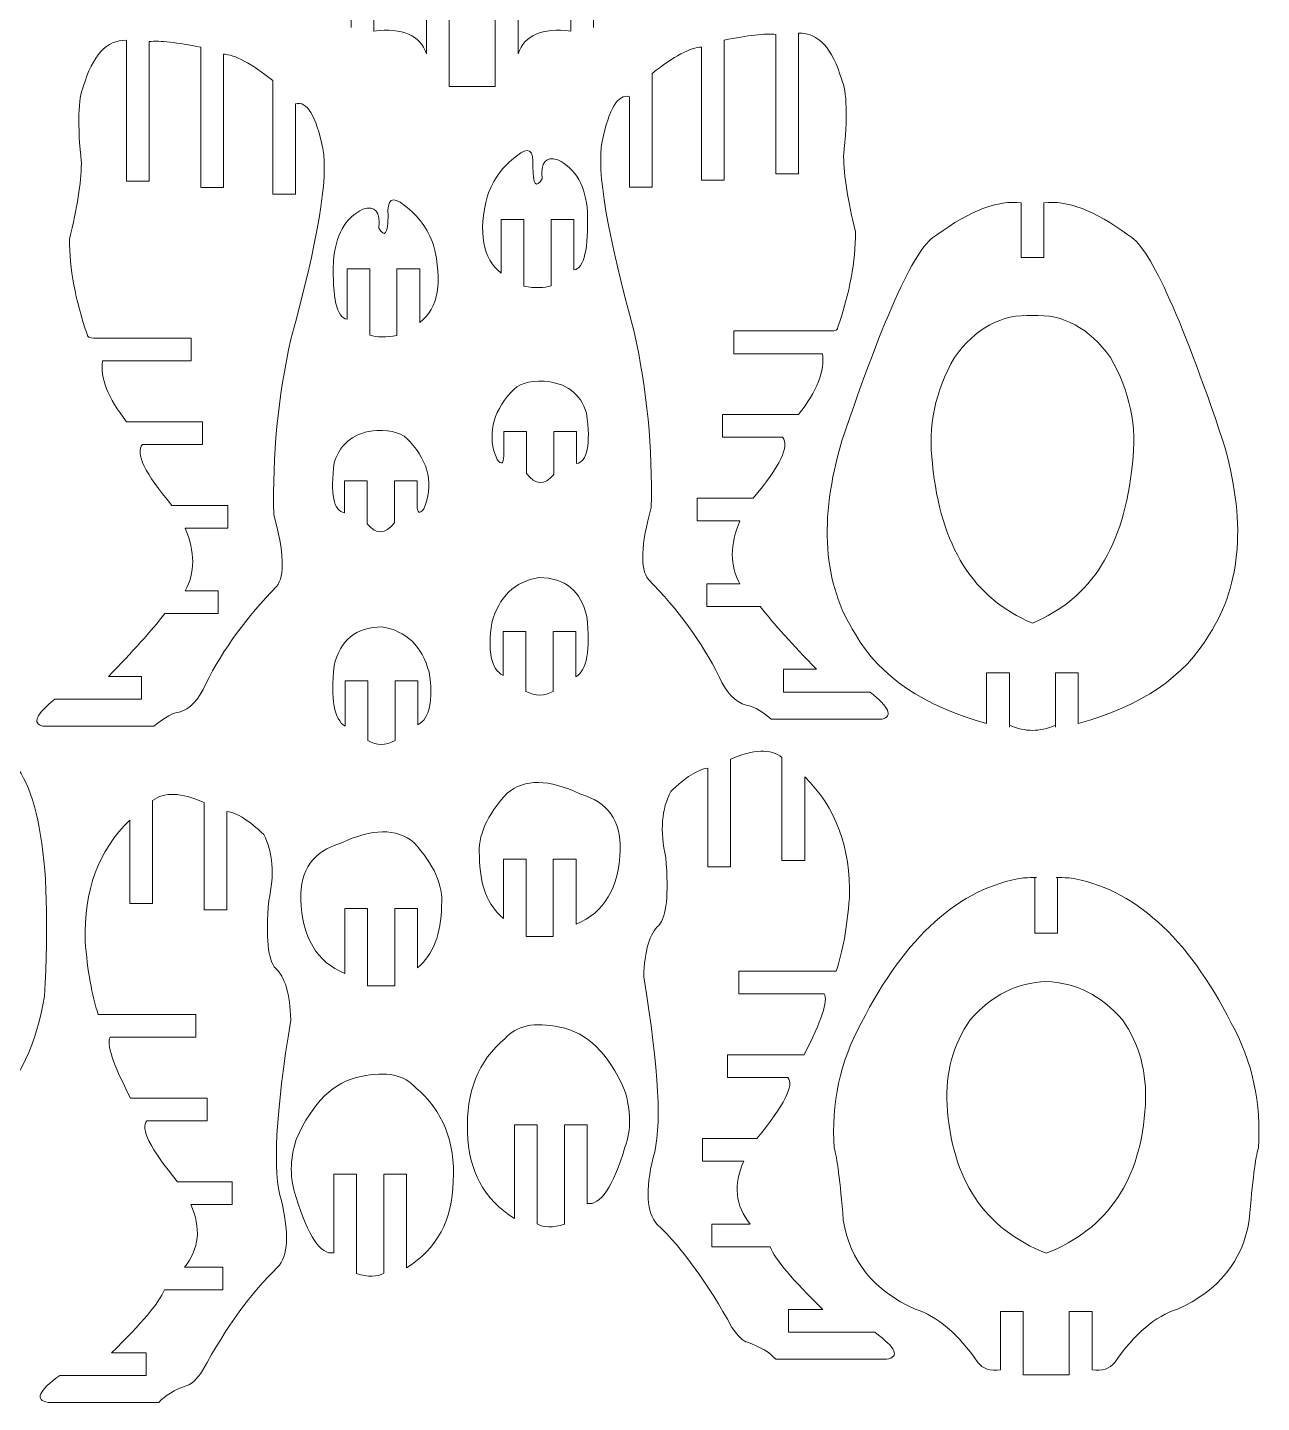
# Model space of a CAD drawing. Header units: inches. Extents: x -293 to 104, y -145 to 210.
# Drawn here: x -49.4 to 103.7, y -135 to 35.6 of the extents above; entities that cross this region are included whole.
import ezdxf

# ---------------------------------------------------------------- set-up
doc = ezdxf.new("R2010")
doc.units = ezdxf.units.IN
doc.header["$MEASUREMENT"] = 0
doc.layers.add('Layer 1', color=7, linetype='Continuous')

msp = doc.modelspace()

# ---------------------------------------------------------------- linework, layer by layer
at = {"layer": 'Layer 1', "color": 1, "lineweight": 9}
for points, knots in [([(0.1394, 32.3284), (0.1394, 32.3284), (0.1394, 59.076), (0.1394, 59.076), (0.1394, 59.076), (0.1394, 59.076), (2.9624, 59.076), (2.9624, 59.076), (2.9624, 59.076), (2.9624, 59.076), (2.9624, 28.2865), (2.9624, 28.2865)], [0, 0, 0, 0, 0.33333333, 0.33333333, 0.33333333, 0.33333334, 0.66666667, 0.66666667, 0.66666667, 0.66666668, 1, 1, 1, 1]), ([(11.4967, 32.3284), (11.4967, 32.3284), (11.4967, 59.076), (11.4967, 59.076), (11.4967, 59.076), (11.4967, 59.076), (8.6737, 59.076), (8.6737, 59.076), (8.6737, 59.076), (8.6737, 59.076), (8.6737, 28.2865), (8.6737, 28.2865)], [0, 0, 0, 0, 0.33333333, 0.33333333, 0.33333333, 0.33333334, 0.66666667, 0.66666667, 0.66666667, 0.66666668, 1, 1, 1, 1]), ([(-6.3902, 35.1483), (-6.3902, 35.1483), (-6.39, 52.8806), (-6.39, 52.8806), (-6.39, 52.8806), (-6.39, 52.8806), (-9.213, 52.8806), (-9.213, 52.8806), (-9.213, 52.8806), (-9.213, 52.8806), (-9.213, 35.6021), (-9.213, 35.6021)], [0, 0, 0, 0, 0.33333333, 0.33333333, 0.33333333, 0.33333334, 0.66666667, 0.66666667, 0.66666667, 0.66666668, 1, 1, 1, 1]), ([(18.0263, 35.1483), (18.0263, 35.1483), (18.0261, 52.8806), (18.0261, 52.8806), (18.0261, 52.8806), (18.0261, 52.8806), (20.8491, 52.8806), (20.8491, 52.8806), (20.8491, 52.8806), (20.8491, 52.8806), (20.8491, 35.6021), (20.8491, 35.6021)], [0, 0, 0, 0, 0.33333333, 0.33333333, 0.33333333, 0.33333334, 0.66666667, 0.66666667, 0.66666667, 0.66666668, 1, 1, 1, 1]), ([(46.2996, 34.8809), (46.2996, 34.8809), (46.2996, 17.427), (46.2996, 17.427), (46.2996, 17.427), (46.2996, 17.427), (43.4805, 17.427), (43.4805, 17.427), (43.4805, 17.427), (43.4805, 17.427), (43.4806, 34.7249), (43.4806, 34.7249)], [0, 0, 0, 0, 0.33333333, 0.33333333, 0.33333333, 0.33333334, 0.66666667, 0.66666667, 0.66666667, 0.66666668, 1, 1, 1, 1]), ([(46.2996, 34.8809), (48.7373, 34.9329), (50.5208, 33.0087), (51.6497, 29.1088), (51.6497, 29.1088), (52.2998, 27.7048), (52.3778, 24.5328), (51.8837, 19.5928), (51.8837, 19.5928), (51.9098, 17.2008), (52.4038, 14.0808), (53.366, 10.2328), (53.366, 10.2328), (53.366, 6.5668), (52.6379, 2.6406), (51.1817, -1.5453), (51.1817, -1.5453), (51.1461, -1.9189), (50.8637, -2.0876), (50.3345, -2.051)], [0, 0, 0, 0, 0.2, 0.2, 0.2, 0.20000001, 0.4, 0.4, 0.4, 0.40000001, 0.6, 0.6, 0.6, 0.60000001, 0.8, 0.8, 0.8, 0.80000001, 1, 1, 1, 1]), ([(-37.0944, 33.9966), (-39.5321, 34.0486), (-41.3156, 32.1244), (-42.4445, 28.2245), (-42.4445, 28.2245), (-43.0946, 26.8205), (-43.1726, 23.6485), (-42.6786, 18.7085), (-42.6786, 18.7085), (-42.7046, 16.3165), (-43.1986, 13.1965), (-44.1608, 9.3485), (-44.1608, 9.3485), (-44.1608, 5.6825), (-43.4327, 1.7563), (-41.9765, -2.4296), (-41.9765, -2.4296), (-41.9409, -2.8032), (-41.6586, -2.9719), (-41.1293, -2.9353)], [0, 0, 0, 0, 0.2, 0.2, 0.2, 0.20000001, 0.4, 0.4, 0.4, 0.40000001, 0.6, 0.6, 0.6, 0.60000001, 0.8, 0.8, 0.8, 0.80000001, 1, 1, 1, 1]), ([(-37.0944, 33.9966), (-37.0944, 33.9966), (-37.0944, 16.5427), (-37.0944, 16.5427), (-37.0944, 16.5427), (-37.0944, 16.5427), (-34.2753, 16.5427), (-34.2753, 16.5427), (-34.2753, 16.5427), (-34.2753, 16.5427), (-34.2754, 33.8406), (-34.2754, 33.8406)], [0, 0, 0, 0, 0.33333333, 0.33333333, 0.33333333, 0.33333334, 0.66666667, 0.66666667, 0.66666667, 0.66666668, 1, 1, 1, 1]), ([(-27.8751, 33.1384), (-27.8751, 33.1384), (-27.8751, 15.7602), (-27.8751, 15.7602), (-27.8751, 15.7602), (-27.8751, 15.7602), (-25.0559, 15.7602), (-25.0559, 15.7602), (-25.0559, 15.7602), (-25.0559, 15.7602), (-25.0559, 32.2805), (-25.0559, 32.2805)], [0, 0, 0, 0, 0.33333333, 0.33333333, 0.33333333, 0.33333334, 0.66666667, 0.66666667, 0.66666667, 0.66666668, 1, 1, 1, 1]), ([(37.0803, 34.0227), (37.0803, 34.0227), (37.0803, 16.6445), (37.0803, 16.6445), (37.0803, 16.6445), (37.0803, 16.6445), (34.2611, 16.6445), (34.2611, 16.6445), (34.2611, 16.6445), (34.2611, 16.6445), (34.2611, 33.1649), (34.2611, 33.1649)], [0, 0, 0, 0, 0.33333333, 0.33333333, 0.33333333, 0.33333334, 0.66666667, 0.66666667, 0.66666667, 0.66666668, 1, 1, 1, 1]), ([(-18.9325, 29.0045), (-18.9325, 29.0045), (-18.9325, 14.8996), (-18.9325, 14.8996), (-18.9325, 14.8996), (-18.9325, 14.8996), (-16.1134, 14.8996), (-16.1134, 14.8996), (-16.1134, 14.8996), (-16.1134, 14.8996), (-16.1134, 26.1185), (-16.1134, 26.1185)], [0, 0, 0, 0, 0.33333333, 0.33333333, 0.33333333, 0.33333334, 0.66666667, 0.66666667, 0.66666667, 0.66666668, 1, 1, 1, 1]), ([(28.1377, 29.8888), (28.1377, 29.8888), (28.1377, 15.784), (28.1377, 15.784), (28.1377, 15.784), (28.1377, 15.784), (25.3185, 15.784), (25.3185, 15.784), (25.3185, 15.784), (25.3185, 15.784), (25.3185, 27.0028), (25.3185, 27.0028)], [0, 0, 0, 0, 0.33333333, 0.33333333, 0.33333333, 0.33333334, 0.66666667, 0.66666667, 0.66666667, 0.66666668, 1, 1, 1, 1]), ([(42.9097, -50.1881), (41.4411, -49.0405), (40.396, -48.4666), (39.7746, -48.4667), (39.7746, -48.4667), (38.4342, -48.0756), (37.3276, -46.9018), (36.4554, -44.9458), (36.4554, -44.9458), (34.2817, -40.6297), (31.3528, -36.6002), (27.6692, -32.8575), (27.6692, -32.8575), (26.6148, -31.5537), (26.7318, -28.5803), (28.0205, -23.938), (28.0205, -23.938), (28.1945, -16.6255), (27.4898, -9.3691), (25.9062, -2.1693), (25.9062, -2.1693), (22.5517, 9.9208), (21.2255, 17.7988), (21.9276, 21.4648), (21.9276, 21.4648), (22.7737, 25.5468), (23.9039, 27.3927), (25.3185, 27.0028)], [0, 0, 0, 0, 0.14285714, 0.14285714, 0.14285714, 0.14285715, 0.28571429, 0.28571429, 0.28571429, 0.2857143, 0.42857143, 0.42857143, 0.42857143, 0.42857144, 0.57142857, 0.57142857, 0.57142857, 0.57142858, 0.71428571, 0.71428571, 0.71428571, 0.71428572, 0.85714286, 0.85714286, 0.85714286, 0.85714287, 1, 1, 1, 1]), ([(-33.7045, -51.0724), (-32.2359, -49.9248), (-31.1908, -49.3509), (-30.5694, -49.351), (-30.5694, -49.351), (-29.229, -48.9599), (-28.1224, -47.7861), (-27.2502, -45.8301), (-27.2502, -45.8301), (-25.0765, -41.5141), (-22.1476, -37.4845), (-18.464, -33.7418), (-18.464, -33.7418), (-17.4096, -32.438), (-17.5266, -29.4646), (-18.8153, -24.8223), (-18.8153, -24.8223), (-18.9893, -17.5098), (-18.2847, -10.2534), (-16.701, -3.0536), (-16.701, -3.0536), (-13.3465, 9.0365), (-12.0203, 16.9145), (-12.7224, 20.5805), (-12.7224, 20.5805), (-13.5685, 24.6625), (-14.6987, 26.5084), (-16.1134, 26.1185)], [0, 0, 0, 0, 0.14285714, 0.14285714, 0.14285714, 0.14285715, 0.28571429, 0.28571429, 0.28571429, 0.2857143, 0.42857143, 0.42857143, 0.42857143, 0.42857144, 0.57142857, 0.57142857, 0.57142857, 0.57142858, 0.71428571, 0.71428571, 0.71428571, 0.71428572, 0.85714286, 0.85714286, 0.85714286, 0.85714287, 1, 1, 1, 1]), ([(9.4066, 5.1215), (7.0798, 6.9155), (6.5123, 10.1135), (7.7042, 14.7157), (7.7042, 14.7157), (8.3803, 16.7173), (9.5765, 18.3553), (11.2927, 19.6295), (11.2927, 19.6295), (12.8009, 20.9034), (13.477, 20.4615), (13.321, 18.3035), (13.321, 18.3035), (13.347, 16.0935), (13.737, 15.5995), (14.4911, 16.8215), (14.4911, 16.8215), (14.2571, 18.8495), (14.9072, 19.6295), (16.4414, 19.1615), (16.4414, 19.1615), (18.6517, 18.0953), (19.8739, 15.9373), (20.1079, 12.6876)], [0, 0, 0, 0, 0.16666667, 0.16666667, 0.16666667, 0.16666668, 0.33333333, 0.33333333, 0.33333333, 0.33333334, 0.5, 0.5, 0.5, 0.50000001, 0.66666667, 0.66666667, 0.66666667, 0.66666668, 0.83333333, 0.83333333, 0.83333333, 0.83333334, 1, 1, 1, 1]), ([(-0.7096, -0.9946), (1.6172, 0.7994), (2.1847, 3.9974), (0.9928, 8.5996), (0.9928, 8.5996), (0.3167, 10.6013), (-0.8795, 12.2393), (-2.5957, 13.5135), (-2.5957, 13.5135), (-4.1039, 14.7873), (-4.78, 14.3455), (-4.624, 12.1875), (-4.624, 12.1875), (-4.65, 9.9775), (-5.04, 9.4835), (-5.7941, 10.7055), (-5.7941, 10.7055), (-5.5601, 12.7335), (-6.2102, 13.5135), (-7.7444, 13.0455), (-7.7444, 13.0455), (-9.9547, 11.9793), (-11.1769, 9.8213), (-11.4109, 6.5716)], [0, 0, 0, 0, 0.16666667, 0.16666667, 0.16666667, 0.16666668, 0.33333333, 0.33333333, 0.33333333, 0.33333334, 0.5, 0.5, 0.5, 0.50000001, 0.66666667, 0.66666667, 0.66666667, 0.66666668, 0.83333333, 0.83333333, 0.83333333, 0.83333334, 1, 1, 1, 1]), ([(69.6302, -50.7292), (61.8367, -48.6295), (56.4098, -44.9391), (53.3494, -39.6579), (53.3494, -39.6579), (49.3273, -33.4637), (48.7675, -25.4701), (51.6704, -15.6768), (51.6704, -15.6768), (57.0062, 0.1782), (60.9345, 8.6872), (63.4551, 9.8502), (63.4551, 9.8502), (67.5666, 12.8922), (71.0479, 14.2182), (73.8992, 13.8282)], [0, 0, 0, 0, 0.25, 0.25, 0.25, 0.25000001, 0.5, 0.5, 0.5, 0.50000001, 0.75, 0.75, 0.75, 0.75000001, 1, 1, 1, 1]), ([(73.8992, 13.8282), (73.8992, 13.8282), (73.8992, 7.0655), (73.8992, 7.0655), (73.8992, 7.0655), (73.8992, 7.0655), (75.3088, 7.0655), (75.3088, 7.0655)], [0, 0, 0, 0, 0.5, 0.5, 0.5, 0.50000001, 1, 1, 1, 1]), ([(76.7184, 13.8282), (76.7184, 13.8282), (76.7184, 7.0655), (76.7184, 7.0655), (76.7184, 7.0655), (76.7184, 7.0655), (75.3088, 7.0655), (75.3088, 7.0655)], [0, 0, 0, 0, 0.5, 0.5, 0.5, 0.50000001, 1, 1, 1, 1]), ([(80.9874, -50.7292), (88.7809, -48.6295), (94.2079, -44.9391), (97.2682, -39.6579), (97.2682, -39.6579), (101.2904, -33.4637), (101.8501, -25.4701), (98.9472, -15.6768), (98.9472, -15.6768), (93.6114, 0.1782), (89.6831, 8.6872), (87.1625, 9.8502), (87.1625, 9.8502), (83.0511, 12.8922), (79.5698, 14.2182), (76.7184, 13.8282)], [0, 0, 0, 0, 0.25, 0.25, 0.25, 0.25000001, 0.5, 0.5, 0.5, 0.50000001, 0.75, 0.75, 0.75, 0.75000001, 1, 1, 1, 1]), ([(9.4066, 5.1215), (9.4066, 5.1215), (9.4066, 11.79), (9.4066, 11.79), (9.4066, 11.79), (9.4066, 11.79), (12.2258, 11.79), (12.2258, 11.79), (12.2258, 11.79), (12.2258, 11.79), (12.2258, 3.4835), (12.2258, 3.4835)], [0, 0, 0, 0, 0.33333333, 0.33333333, 0.33333333, 0.33333334, 0.66666667, 0.66666667, 0.66666667, 0.66666668, 1, 1, 1, 1]), ([(15.6012, 3.5615), (15.6012, 3.5615), (15.6012, 11.79), (15.6012, 11.79), (15.6012, 11.79), (15.6012, 11.79), (18.4204, 11.79), (18.4204, 11.79), (18.4204, 11.79), (18.4204, 11.79), (18.4204, 5.5115), (18.4204, 5.5115)], [0, 0, 0, 0, 0.33333333, 0.33333333, 0.33333333, 0.33333334, 0.66666667, 0.66666667, 0.66666667, 0.66666668, 1, 1, 1, 1]), ([(-6.9042, -2.5546), (-6.9042, -2.5546), (-6.9042, 5.674), (-6.9042, 5.674), (-6.9042, 5.674), (-6.9042, 5.674), (-9.7234, 5.674), (-9.7234, 5.674), (-9.7234, 5.674), (-9.7234, 5.674), (-9.7234, -0.6046), (-9.7234, -0.6046)], [0, 0, 0, 0, 0.33333333, 0.33333333, 0.33333333, 0.33333334, 0.66666667, 0.66666667, 0.66666667, 0.66666668, 1, 1, 1, 1]), ([(-0.7096, -0.9946), (-0.7096, -0.9946), (-0.7096, 5.674), (-0.7096, 5.674), (-0.7096, 5.674), (-0.7096, 5.674), (-3.5288, 5.674), (-3.5288, 5.674), (-3.5288, 5.674), (-3.5288, 5.674), (-3.5288, -2.6326), (-3.5288, -2.6326)], [0, 0, 0, 0, 0.33333333, 0.33333333, 0.33333333, 0.33333334, 0.66666667, 0.66666667, 0.66666667, 0.66666668, 1, 1, 1, 1]), ([(75.3088, -0.1338), (71.4641, 0.0482), (68.2411, -1.6938), (65.6393, -5.3598), (65.6393, -5.3598), (63.2211, -9.4938), (62.311, -13.8879), (62.9091, -18.5419), (62.9091, -18.5419), (63.8725, -28.7079), (68.0058, -35.2859), (75.3088, -38.2759)], [0, 0, 0, 0, 0.33333333, 0.33333333, 0.33333333, 0.33333334, 0.66666667, 0.66666667, 0.66666667, 0.66666668, 1, 1, 1, 1]), ([(75.3088, -0.1338), (79.1535, 0.0482), (82.3766, -1.6938), (84.9783, -5.3598), (84.9783, -5.3598), (87.3965, -9.4938), (88.3066, -13.8879), (87.7086, -18.5419), (87.7086, -18.5419), (86.7452, -28.7079), (82.6119, -35.2859), (75.3088, -38.2759)], [0, 0, 0, 0, 0.33333333, 0.33333333, 0.33333333, 0.33333334, 0.66666667, 0.66666667, 0.66666667, 0.66666668, 1, 1, 1, 1]), ([(-40.0589, -5.7543), (-40.0589, -5.7543), (-29.0471, -5.7543), (-29.0471, -5.7543), (-29.0471, -5.7543), (-29.0471, -5.7543), (-29.0471, -2.9355), (-29.0471, -2.9355), (-29.0471, -2.9355), (-29.0471, -2.9355), (-41.1293, -2.9355), (-41.1293, -2.9355)], [0, 0, 0, 0, 0.33333333, 0.33333333, 0.33333333, 0.33333334, 0.66666667, 0.66666667, 0.66666667, 0.66666668, 1, 1, 1, 1]), ([(49.264, -4.87), (49.264, -4.87), (38.2523, -4.87), (38.2523, -4.87), (38.2523, -4.87), (38.2523, -4.87), (38.2523, -2.0512), (38.2523, -2.0512), (38.2523, -2.0512), (38.2523, -2.0512), (50.3345, -2.0512), (50.3345, -2.0512)], [0, 0, 0, 0, 0.33333333, 0.33333333, 0.33333333, 0.33333334, 0.66666667, 0.66666667, 0.66666667, 0.66666668, 1, 1, 1, 1]), ([(9.7184, -17.5511), (9.7168, -18.5226), (9.4385, -18.6726), (8.8836, -18.001), (8.8836, -18.001), (7.6568, -15.0735), (8.2371, -12.2892), (10.6247, -9.6487), (10.6247, -9.6487), (11.4446, -8.6448), (12.8115, -8.1882), (14.7252, -8.2794), (14.7252, -8.2794), (17.4454, -8.475), (19.2027, -9.7921), (19.9968, -12.2306), (19.9968, -12.2306), (20.5224, -16.195), (20.1009, -18.2813), (18.7321, -18.4898)], [0, 0, 0, 0, 0.2, 0.2, 0.2, 0.20000001, 0.4, 0.4, 0.4, 0.40000001, 0.6, 0.6, 0.6, 0.60000001, 0.8, 0.8, 0.8, 0.80000001, 1, 1, 1, 1]), ([(-35.1115, -16.1283), (-35.1115, -16.1283), (-27.6429, -16.1283), (-27.6429, -16.1283), (-27.6429, -16.1283), (-27.6429, -16.1283), (-27.6429, -13.3095), (-27.6429, -13.3095), (-27.6429, -13.3095), (-27.6429, -13.3095), (-37.091, -13.3097), (-37.091, -13.3097)], [0, 0, 0, 0, 0.33333333, 0.33333333, 0.33333333, 0.33333334, 0.66666667, 0.66666667, 0.66666667, 0.66666668, 1, 1, 1, 1]), ([(44.3167, -15.244), (44.3167, -15.244), (36.8481, -15.244), (36.8481, -15.244), (36.8481, -15.244), (36.8481, -15.244), (36.8481, -12.4252), (36.8481, -12.4252), (36.8481, -12.4252), (36.8481, -12.4252), (46.2961, -12.4254), (46.2961, -12.4254)], [0, 0, 0, 0, 0.33333333, 0.33333333, 0.33333333, 0.33333334, 0.66666667, 0.66666667, 0.66666667, 0.66666668, 1, 1, 1, 1]), ([(-1.0214, -23.6671), (-1.0198, -24.6386), (-0.7415, -24.7886), (-0.1866, -24.1171), (-0.1866, -24.1171), (1.0402, -21.1895), (0.4599, -18.4053), (-1.9277, -15.7647), (-1.9277, -15.7647), (-2.7476, -14.7608), (-4.1145, -14.3042), (-6.0282, -14.3954), (-6.0282, -14.3954), (-8.7484, -14.591), (-10.5057, -15.9082), (-11.2998, -18.3466), (-11.2998, -18.3466), (-11.8254, -22.311), (-11.4039, -24.3974), (-10.0351, -24.6058)], [0, 0, 0, 0, 0.2, 0.2, 0.2, 0.20000001, 0.4, 0.4, 0.4, 0.40000001, 0.6, 0.6, 0.6, 0.60000001, 0.8, 0.8, 0.8, 0.80000001, 1, 1, 1, 1]), ([(9.7184, -17.5511), (9.7184, -17.5511), (9.7184, -14.5172), (9.7184, -14.5172), (9.7184, -14.5172), (9.7184, -14.5172), (12.5375, -14.5172), (12.5375, -14.5172), (12.5375, -14.5172), (12.5375, -14.5172), (12.5375, -19.7223), (12.5375, -19.7223)], [0, 0, 0, 0, 0.33333333, 0.33333333, 0.33333333, 0.33333334, 0.66666667, 0.66666667, 0.66666667, 0.66666668, 1, 1, 1, 1]), ([(15.9129, -19.86), (15.9129, -19.86), (15.9129, -14.5172), (15.9129, -14.5172), (15.9129, -14.5172), (15.9129, -14.5172), (18.7321, -14.5172), (18.7321, -14.5172), (18.7321, -14.5172), (18.7321, -14.5172), (18.7321, -18.4898), (18.7321, -18.4898)], [0, 0, 0, 0, 0.33333333, 0.33333333, 0.33333333, 0.33333334, 0.66666667, 0.66666667, 0.66666667, 0.66666668, 1, 1, 1, 1]), ([(-7.2159, -25.9761), (-7.2159, -25.9761), (-7.2159, -20.6332), (-7.2159, -20.6332), (-7.2159, -20.6332), (-7.2159, -20.6332), (-10.0351, -20.6332), (-10.0351, -20.6332), (-10.0351, -20.6332), (-10.0351, -20.6332), (-10.0351, -24.6058), (-10.0351, -24.6058)], [0, 0, 0, 0, 0.33333333, 0.33333333, 0.33333333, 0.33333334, 0.66666667, 0.66666667, 0.66666667, 0.66666668, 1, 1, 1, 1]), ([(-1.0214, -23.6671), (-1.0214, -23.6671), (-1.0214, -20.6332), (-1.0214, -20.6332), (-1.0214, -20.6332), (-1.0214, -20.6332), (-3.8405, -20.6332), (-3.8405, -20.6332), (-3.8405, -20.6332), (-3.8405, -20.6332), (-3.8405, -25.8383), (-3.8405, -25.8383)], [0, 0, 0, 0, 0.33333333, 0.33333333, 0.33333333, 0.33333334, 0.66666667, 0.66666667, 0.66666667, 0.66666668, 1, 1, 1, 1]), ([(-29.8068, -26.5023), (-29.8068, -26.5023), (-24.5225, -26.5023), (-24.5225, -26.5023), (-24.5225, -26.5023), (-24.5225, -26.5023), (-24.5225, -23.6835), (-24.5225, -23.6835), (-24.5225, -23.6835), (-24.5225, -23.6835), (-31.445, -23.6835), (-31.445, -23.6835)], [0, 0, 0, 0, 0.33333333, 0.33333333, 0.33333333, 0.33333334, 0.66666667, 0.66666667, 0.66666667, 0.66666668, 1, 1, 1, 1]), ([(39.012, -25.618), (39.012, -25.618), (33.7277, -25.618), (33.7277, -25.618), (33.7277, -25.618), (33.7277, -25.618), (33.7277, -22.7992), (33.7277, -22.7992), (33.7277, -22.7992), (33.7277, -22.7992), (40.6502, -22.7992), (40.6502, -22.7992)], [0, 0, 0, 0, 0.33333333, 0.33333333, 0.33333333, 0.33333334, 0.66666667, 0.66666667, 0.66666667, 0.66666668, 1, 1, 1, 1]), ([(9.6437, -44.7987), (8.1463, -43.9667), (7.6817, -41.7827), (8.2503, -38.2465), (8.2503, -38.2465), (9.1084, -35.0228), (11.0587, -33.1508), (14.1011, -32.6307), (14.1011, -32.6307), (17.3255, -32.6827), (19.3018, -34.2947), (20.0299, -37.4667), (20.0299, -37.4667), (20.4873, -41.6267), (20.0299, -44.1227), (18.6574, -44.9547)], [0, 0, 0, 0, 0.25, 0.25, 0.25, 0.25000001, 0.5, 0.5, 0.5, 0.50000001, 0.75, 0.75, 0.75, 0.75000001, 1, 1, 1, 1]), ([(41.5321, -36.2261), (41.5321, -36.2261), (34.8979, -36.2261), (34.8979, -36.2261), (34.8979, -36.2261), (34.8979, -36.2261), (34.8979, -33.4073), (34.8979, -33.4073), (34.8979, -33.4073), (34.8979, -33.4073), (39.012, -33.4073), (39.012, -33.4073)], [0, 0, 0, 0, 0.33333333, 0.33333333, 0.33333333, 0.33333334, 0.66666667, 0.66666667, 0.66666667, 0.66666668, 1, 1, 1, 1]), ([(-32.3269, -37.1104), (-32.3269, -37.1104), (-25.6927, -37.1104), (-25.6927, -37.1104), (-25.6927, -37.1104), (-25.6927, -37.1104), (-25.6927, -34.2916), (-25.6927, -34.2916), (-25.6927, -34.2916), (-25.6927, -34.2916), (-29.8068, -34.2916), (-29.8068, -34.2916)], [0, 0, 0, 0, 0.33333333, 0.33333333, 0.33333333, 0.33333334, 0.66666667, 0.66666667, 0.66666667, 0.66666668, 1, 1, 1, 1]), ([(-0.9467, -50.9148), (0.5507, -50.0827), (1.0153, -47.8987), (0.4467, -44.3626), (0.4467, -44.3626), (-0.4114, -41.1389), (-2.3617, -39.2669), (-5.4041, -38.7467), (-5.4041, -38.7467), (-8.6285, -38.7987), (-10.6048, -40.4107), (-11.3329, -43.5827), (-11.3329, -43.5827), (-11.7903, -47.7427), (-11.3329, -50.2387), (-9.9604, -51.0708)], [0, 0, 0, 0, 0.25, 0.25, 0.25, 0.25000001, 0.5, 0.5, 0.5, 0.50000001, 0.75, 0.75, 0.75, 0.75000001, 1, 1, 1, 1]), ([(9.6437, -44.7987), (9.6437, -44.7987), (9.6437, -39.3387), (9.6437, -39.3387), (9.6437, -39.3387), (9.6437, -39.3387), (12.4629, -39.3387), (12.4629, -39.3387), (12.4629, -39.3387), (12.4629, -39.3387), (12.4629, -46.7487), (12.4629, -46.7487)], [0, 0, 0, 0, 0.33333333, 0.33333333, 0.33333333, 0.33333334, 0.66666667, 0.66666667, 0.66666667, 0.66666668, 1, 1, 1, 1]), ([(15.8382, -46.7487), (15.8382, -46.7487), (15.8382, -39.3387), (15.8382, -39.3387), (15.8382, -39.3387), (15.8382, -39.3387), (18.6574, -39.3387), (18.6574, -39.3387), (18.6574, -39.3387), (18.6574, -39.3387), (18.6574, -44.9547), (18.6574, -44.9547)], [0, 0, 0, 0, 0.33333333, 0.33333333, 0.33333333, 0.33333334, 0.66666667, 0.66666667, 0.66666667, 0.66666668, 1, 1, 1, 1]), ([(55.1607, -46.8339), (55.1607, -46.8339), (44.4152, -46.8341), (44.4152, -46.8341), (44.4152, -46.8341), (44.4152, -46.8341), (44.4152, -44.0153), (44.4152, -44.0153), (44.4152, -44.0153), (44.4152, -44.0153), (48.5221, -44.0153), (48.5221, -44.0153)], [0, 0, 0, 0, 0.33333333, 0.33333333, 0.33333333, 0.33333334, 0.66666667, 0.66666667, 0.66666667, 0.66666668, 1, 1, 1, 1]), ([(-45.9555, -47.7182), (-45.9555, -47.7182), (-35.21, -47.7184), (-35.21, -47.7184), (-35.21, -47.7184), (-35.21, -47.7184), (-35.21, -44.8996), (-35.21, -44.8996), (-35.21, -44.8996), (-35.21, -44.8996), (-39.317, -44.8996), (-39.317, -44.8996)], [0, 0, 0, 0, 0.33333333, 0.33333333, 0.33333333, 0.33333334, 0.66666667, 0.66666667, 0.66666667, 0.66666668, 1, 1, 1, 1]), ([(-7.1413, -52.8648), (-7.1413, -52.8648), (-7.1413, -45.4547), (-7.1413, -45.4547), (-7.1413, -45.4547), (-7.1413, -45.4547), (-9.9604, -45.4547), (-9.9604, -45.4547), (-9.9604, -45.4547), (-9.9604, -45.4547), (-9.9604, -51.0708), (-9.9604, -51.0708)], [0, 0, 0, 0, 0.33333333, 0.33333333, 0.33333333, 0.33333334, 0.66666667, 0.66666667, 0.66666667, 0.66666668, 1, 1, 1, 1]), ([(-0.9467, -50.9148), (-0.9467, -50.9148), (-0.9467, -45.4547), (-0.9467, -45.4547), (-0.9467, -45.4547), (-0.9467, -45.4547), (-3.7659, -45.4547), (-3.7659, -45.4547), (-3.7659, -45.4547), (-3.7659, -45.4547), (-3.7659, -52.8648), (-3.7659, -52.8648)], [0, 0, 0, 0, 0.33333333, 0.33333333, 0.33333333, 0.33333334, 0.66666667, 0.66666667, 0.66666667, 0.66666668, 1, 1, 1, 1]), ([(69.6302, -50.7294), (69.6302, -50.7294), (69.6302, -44.44), (69.6302, -44.44), (69.6302, -44.44), (69.6302, -44.44), (72.4532, -44.44), (72.4532, -44.44), (72.4532, -44.44), (72.4532, -44.44), (72.4532, -51.2034), (72.4532, -51.2034)], [0, 0, 0, 0, 0.33333333, 0.33333333, 0.33333333, 0.33333334, 0.66666667, 0.66666667, 0.66666667, 0.66666668, 1, 1, 1, 1]), ([(80.9874, -50.7294), (80.9874, -50.7294), (80.9874, -44.44), (80.9874, -44.44), (80.9874, -44.44), (80.9874, -44.44), (78.1644, -44.44), (78.1644, -44.44), (78.1644, -44.44), (78.1644, -44.44), (78.1644, -51.2034), (78.1644, -51.2034)], [0, 0, 0, 0, 0.33333333, 0.33333333, 0.33333333, 0.33333334, 0.66666667, 0.66666667, 0.66666667, 0.66666668, 1, 1, 1, 1]), ([(-53.734, -98.5759), (-50.3795, -95.0398), (-48.2212, -90.3598), (-47.2591, -84.5359), (-47.2591, -84.5359), (-46.2431, -66.7705), (-48.1134, -56.6842), (-52.8705, -54.2777)], [0, 0, 0, 0, 0.5, 0.5, 0.5, 0.50000001, 1, 1, 1, 1]), ([(28.7249, -112.8239), (27.4247, -111.4198), (27.2687, -108.6638), (28.2568, -104.5558), (28.2568, -104.5558), (29.375, -101.0981), (28.9849, -93.636), (27.0867, -82.1698), (27.0867, -82.1698), (27.1907, -78.8938), (27.8148, -76.7618), (28.9589, -75.7738), (28.9589, -75.7738), (29.9211, -74.7338), (30.2071, -71.9258), (29.8171, -67.3498), (29.8171, -67.3498), (29.089, -64.0478), (29.297, -61.3178), (30.4411, -59.1598), (30.4411, -59.1598), (32.2438, -57.4178), (33.7698, -56.4557), (35.0189, -56.2737)], [0, 0, 0, 0, 0.16666667, 0.16666667, 0.16666667, 0.16666668, 0.33333333, 0.33333333, 0.33333333, 0.33333334, 0.5, 0.5, 0.5, 0.50000001, 0.66666667, 0.66666667, 0.66666667, 0.66666668, 0.83333333, 0.83333333, 0.83333333, 0.83333334, 1, 1, 1, 1]), ([(37.8381, -55.1817), (37.8381, -55.1817), (37.8381, -68.505), (37.8381, -68.505), (37.8381, -68.505), (37.8381, -68.505), (35.0189, -68.505), (35.0189, -68.505), (35.0189, -68.505), (35.0189, -68.505), (35.0189, -56.2736), (35.0189, -56.2736)], [0, 0, 0, 0, 0.33333333, 0.33333333, 0.33333333, 0.33333334, 0.66666667, 0.66666667, 0.66666667, 0.66666668, 1, 1, 1, 1]), ([(47.0574, -57.3658), (47.0574, -57.3658), (47.0574, -67.7225), (47.0574, -67.7225), (47.0574, -67.7225), (47.0574, -67.7225), (44.2383, -67.7225), (44.2383, -67.7225), (44.2383, -67.7225), (44.2383, -67.7225), (44.2383, -54.9477), (44.2383, -54.9477)], [0, 0, 0, 0, 0.33333333, 0.33333333, 0.33333333, 0.33333334, 0.66666667, 0.66666667, 0.66666667, 0.66666668, 1, 1, 1, 1]), ([(18.6898, -75.6088), (22.188, -74.2048), (24.0132, -71.1366), (24.1645, -66.4048), (24.1645, -66.4048), (24.2685, -62.7908), (22.6043, -60.4766), (19.1718, -59.4628), (19.1718, -59.4628), (15.3232, -57.6168), (12.3068, -57.5909), (10.1225, -59.3848), (10.1225, -59.3848), (7.6263, -62.0888), (6.4822, -64.6888), (6.6901, -67.1848), (6.6901, -67.1848), (6.7373, -70.7468), (7.73, -73.3208), (9.6684, -74.9067)], [0, 0, 0, 0, 0.2, 0.2, 0.2, 0.20000001, 0.4, 0.4, 0.4, 0.40000001, 0.6, 0.6, 0.6, 0.60000001, 0.8, 0.8, 0.8, 0.80000001, 1, 1, 1, 1]), ([(47.0574, -57.3658), (50.932, -61.1099), (52.7782, -66.1019), (52.5962, -72.3418), (52.5962, -72.3418), (52.3075, -76.0633), (51.7642, -79.1018), (50.9667, -81.4571)], [0, 0, 0, 0, 0.5, 0.5, 0.5, 0.50000001, 1, 1, 1, 1]), ([(-36.6717, -62.7238), (-36.6717, -62.7238), (-36.6717, -73.0805), (-36.6717, -73.0805), (-36.6717, -73.0805), (-36.6717, -73.0805), (-33.8526, -73.0805), (-33.8526, -73.0805), (-33.8526, -73.0805), (-33.8526, -73.0805), (-33.8526, -60.3058), (-33.8526, -60.3058)], [0, 0, 0, 0, 0.33333333, 0.33333333, 0.33333333, 0.33333334, 0.66666667, 0.66666667, 0.66666667, 0.66666668, 1, 1, 1, 1]), ([(-27.4523, -60.5398), (-27.4523, -60.5398), (-27.4523, -73.8631), (-27.4523, -73.8631), (-27.4523, -73.8631), (-27.4523, -73.8631), (-24.6332, -73.8631), (-24.6332, -73.8631), (-24.6332, -73.8631), (-24.6332, -73.8631), (-24.6332, -61.6316), (-24.6332, -61.6316)], [0, 0, 0, 0, 0.33333333, 0.33333333, 0.33333333, 0.33333334, 0.66666667, 0.66666667, 0.66666667, 0.66666668, 1, 1, 1, 1]), ([(-36.6717, -62.7238), (-40.5463, -66.468), (-42.3925, -71.46), (-42.2105, -77.6998), (-42.2105, -77.6998), (-41.9218, -81.4213), (-41.3785, -84.4599), (-40.581, -86.8151)], [0, 0, 0, 0, 0.5, 0.5, 0.5, 0.50000001, 1, 1, 1, 1]), ([(-18.3392, -118.182), (-17.039, -116.7778), (-16.883, -114.0218), (-17.8711, -109.9138), (-17.8711, -109.9138), (-18.9893, -106.4561), (-18.5992, -98.9941), (-16.701, -87.5279), (-16.701, -87.5279), (-16.805, -84.2519), (-17.4291, -82.1199), (-18.5732, -81.1319), (-18.5732, -81.1319), (-19.5354, -80.0918), (-19.8214, -77.2838), (-19.4313, -72.7078), (-19.4313, -72.7078), (-18.7032, -69.4058), (-18.9113, -66.6758), (-20.0554, -64.5178), (-20.0554, -64.5178), (-21.8581, -62.7758), (-23.3841, -61.8138), (-24.6332, -61.6318)], [0, 0, 0, 0, 0.16666667, 0.16666667, 0.16666667, 0.16666668, 0.33333333, 0.33333333, 0.33333333, 0.33333334, 0.5, 0.5, 0.5, 0.50000001, 0.66666667, 0.66666667, 0.66666667, 0.66666668, 0.83333333, 0.83333333, 0.83333333, 0.83333334, 1, 1, 1, 1]), ([(-9.9928, -81.7249), (-13.491, -80.3209), (-15.3162, -77.2527), (-15.4675, -72.5208), (-15.4675, -72.5208), (-15.5715, -68.9068), (-13.9073, -66.5926), (-10.4748, -65.5788), (-10.4748, -65.5788), (-6.6263, -63.7328), (-3.6098, -63.707), (-1.4255, -65.5008), (-1.4255, -65.5008), (1.0707, -68.2048), (2.2148, -70.8048), (2.0069, -73.3008), (2.0069, -73.3008), (1.9597, -76.8628), (0.967, -79.4369), (-0.9714, -81.0227)], [0, 0, 0, 0, 0.2, 0.2, 0.2, 0.20000001, 0.4, 0.4, 0.4, 0.40000001, 0.6, 0.6, 0.6, 0.60000001, 0.8, 0.8, 0.8, 0.80000001, 1, 1, 1, 1]), ([(9.6684, -74.9067), (9.6684, -74.9067), (9.6684, -67.5478), (9.6684, -67.5478), (9.6684, -67.5478), (9.6684, -67.5478), (12.49, -67.5478), (12.49, -67.5478), (12.49, -67.5478), (12.49, -67.5478), (12.49, -77.1714), (12.49, -77.1714)], [0, 0, 0, 0, 0.33333333, 0.33333333, 0.33333333, 0.33333334, 0.66666667, 0.66666667, 0.66666667, 0.66666668, 1, 1, 1, 1]), ([(15.8682, -77.1714), (15.8682, -77.1714), (15.8682, -67.5478), (15.8682, -67.5478), (15.8682, -67.5478), (15.8682, -67.5478), (18.6898, -67.5478), (18.6898, -67.5478), (18.6898, -67.5478), (18.6898, -67.5478), (18.6898, -75.6087), (18.6898, -75.6087)], [0, 0, 0, 0, 0.33333333, 0.33333333, 0.33333333, 0.33333334, 0.66666667, 0.66666667, 0.66666667, 0.66666668, 1, 1, 1, 1]), ([(71.3499, -130.9146), (70.0823, -131.0709), (69.1393, -130.7583), (68.5205, -129.9758), (68.5205, -129.9758), (66.1123, -126.4418), (63.5219, -124.238), (60.7493, -123.3641), (60.7493, -123.3641), (55.6466, -121.0953), (52.6789, -117.418), (51.8458, -112.3323), (51.8458, -112.3323), (51.4478, -107.4649), (51.0724, -104.4905), (50.7197, -103.4089), (50.7197, -103.4089), (50.3297, -97.8709), (51.4478, -92.6969), (54.0742, -87.8869), (54.0742, -87.8869), (59.5349, -77.1488), (66.2439, -71.1428), (74.201, -69.8688)], [0, 0, 0, 0, 0.16666667, 0.16666667, 0.16666667, 0.16666668, 0.33333333, 0.33333333, 0.33333333, 0.33333334, 0.5, 0.5, 0.5, 0.50000001, 0.66666667, 0.66666667, 0.66666667, 0.66666668, 0.83333333, 0.83333333, 0.83333333, 0.83333334, 1, 1, 1, 1]), ([(75.6191, -69.8471), (75.6191, -69.8471), (75.619, -76.7323), (75.619, -76.7323), (75.619, -76.7323), (75.619, -76.7323), (77.0285, -76.7323), (77.0285, -76.7323)], [0, 0, 0, 0, 0.5, 0.5, 0.5, 0.50000001, 1, 1, 1, 1]), ([(78.438, -69.8471), (78.438, -69.8471), (78.4381, -76.7323), (78.4381, -76.7323), (78.4381, -76.7323), (78.4381, -76.7323), (77.0285, -76.7323), (77.0285, -76.7323)], [0, 0, 0, 0, 0.5, 0.5, 0.5, 0.50000001, 1, 1, 1, 1]), ([(82.7072, -130.9146), (83.9748, -131.0709), (84.9178, -130.7583), (85.5366, -129.9758), (85.5366, -129.9758), (87.9448, -126.4418), (90.5352, -124.238), (93.3077, -123.3641), (93.3077, -123.3641), (98.4105, -121.0953), (101.3782, -117.418), (102.2113, -112.3323), (102.2113, -112.3323), (102.6093, -107.4649), (102.9847, -104.4905), (103.3374, -103.4089), (103.3374, -103.4089), (103.7274, -97.8709), (102.6093, -92.6969), (99.9829, -87.8869), (99.9829, -87.8869), (94.5221, -77.1488), (87.8132, -71.1428), (79.8561, -69.8688)], [0, 0, 0, 0, 0.16666667, 0.16666667, 0.16666667, 0.16666668, 0.33333333, 0.33333333, 0.33333333, 0.33333334, 0.5, 0.5, 0.5, 0.50000001, 0.66666667, 0.66666667, 0.66666667, 0.66666668, 0.83333333, 0.83333333, 0.83333333, 0.83333334, 1, 1, 1, 1]), ([(-7.1712, -83.2874), (-7.1712, -83.2874), (-7.1712, -73.6639), (-7.1712, -73.6639), (-7.1712, -73.6639), (-7.1712, -73.6639), (-9.9928, -73.6639), (-9.9928, -73.6639), (-9.9928, -73.6639), (-9.9928, -73.6639), (-9.9928, -81.7247), (-9.9928, -81.7247)], [0, 0, 0, 0, 0.33333333, 0.33333333, 0.33333333, 0.33333334, 0.66666667, 0.66666667, 0.66666667, 0.66666668, 1, 1, 1, 1]), ([(-0.9714, -81.0227), (-0.9714, -81.0227), (-0.9714, -73.6639), (-0.9714, -73.6639), (-0.9714, -73.6639), (-0.9714, -73.6639), (-3.793, -73.6639), (-3.793, -73.6639), (-3.793, -73.6639), (-3.793, -73.6639), (-3.793, -83.2874), (-3.793, -83.2874)], [0, 0, 0, 0, 0.33333333, 0.33333333, 0.33333333, 0.33333334, 0.66666667, 0.66666667, 0.66666667, 0.66666668, 1, 1, 1, 1]), ([(49.4758, -84.2758), (49.4758, -84.2758), (38.8845, -84.2758), (38.8845, -84.2758), (38.8845, -84.2758), (38.8845, -84.2758), (38.8845, -81.4571), (38.8845, -81.4571), (38.8845, -81.4571), (38.8845, -81.4571), (50.9667, -81.4571), (50.9667, -81.4571)], [0, 0, 0, 0, 0.33333333, 0.33333333, 0.33333333, 0.33333334, 0.66666667, 0.66666667, 0.66666667, 0.66666668, 1, 1, 1, 1]), ([(77.0285, -82.7569), (73.4147, -82.8479), (70.2662, -84.426), (67.5832, -87.4905), (67.5832, -87.4905), (65.4615, -90.5549), (64.5111, -94.0628), (64.7325, -98.0141), (64.7325, -98.0141), (65.2491, -107.2828), (69.348, -113.4232), (77.0285, -116.435)], [0, 0, 0, 0, 0.33333333, 0.33333333, 0.33333333, 0.33333334, 0.66666667, 0.66666667, 0.66666667, 0.66666668, 1, 1, 1, 1]), ([(77.0285, -82.7569), (80.6424, -82.8479), (83.7909, -84.426), (86.4739, -87.4905), (86.4739, -87.4905), (88.5955, -90.5549), (89.5459, -94.0628), (89.3246, -98.0141), (89.3246, -98.0141), (88.808, -107.2828), (84.7091, -113.4232), (77.0285, -116.435)], [0, 0, 0, 0, 0.33333333, 0.33333333, 0.33333333, 0.33333334, 0.66666667, 0.66666667, 0.66666667, 0.66666668, 1, 1, 1, 1]), ([(-39.0901, -89.6339), (-39.0901, -89.6339), (-28.4988, -89.6339), (-28.4988, -89.6339), (-28.4988, -89.6339), (-28.4988, -89.6339), (-28.4988, -86.8151), (-28.4988, -86.8151), (-28.4988, -86.8151), (-28.4988, -86.8151), (-40.581, -86.8151), (-40.581, -86.8151)], [0, 0, 0, 0, 0.33333333, 0.33333333, 0.33333333, 0.33333334, 0.66666667, 0.66666667, 0.66666667, 0.66666668, 1, 1, 1, 1]), ([(5.2356, -101.4263), (4.9998, -96.4607), (6.5508, -92.5869), (9.8885, -89.8049), (9.8885, -89.8049), (11.2668, -88.1929), (13.529, -87.7249), (16.6754, -88.4009), (16.6754, -88.4009), (20.0299, -89.0249), (22.7083, -91.6249), (24.7105, -96.2009), (24.7105, -96.2009), (25.5257, -98.7212), (25.5427, -101.0889), (24.761, -103.304)], [0, 0, 0, 0, 0.25, 0.25, 0.25, 0.25000001, 0.5, 0.5, 0.5, 0.50000001, 0.75, 0.75, 0.75, 0.75000001, 1, 1, 1, 1]), ([(44.9511, -94.6499), (44.9511, -94.6499), (37.4803, -94.6499), (37.4803, -94.6499), (37.4803, -94.6499), (37.4803, -94.6499), (37.4803, -91.8311), (37.4803, -91.8311), (37.4803, -91.8311), (37.4803, -91.8311), (46.9794, -91.8313), (46.9794, -91.8313)], [0, 0, 0, 0, 0.33333333, 0.33333333, 0.33333333, 0.33333334, 0.66666667, 0.66666667, 0.66666667, 0.66666668, 1, 1, 1, 1]), ([(3.4614, -107.5423), (3.6972, -102.5768), (2.1462, -98.7029), (-1.1915, -95.9209), (-1.1915, -95.9209), (-2.5699, -94.3089), (-4.832, -93.8409), (-7.9784, -94.5169), (-7.9784, -94.5169), (-11.3329, -95.1409), (-14.0113, -97.7409), (-16.0136, -102.3169), (-16.0136, -102.3169), (-16.8287, -104.8372), (-16.8457, -107.2049), (-16.064, -109.42)], [0, 0, 0, 0, 0.25, 0.25, 0.25, 0.25000001, 0.5, 0.5, 0.5, 0.50000001, 0.75, 0.75, 0.75, 0.75000001, 1, 1, 1, 1]), ([(-34.5654, -100.0079), (-34.5654, -100.0079), (-27.0946, -100.0079), (-27.0946, -100.0079), (-27.0946, -100.0079), (-27.0946, -100.0079), (-27.0946, -97.1891), (-27.0946, -97.1891), (-27.0946, -97.1891), (-27.0946, -97.1891), (-36.5937, -97.1893), (-36.5937, -97.1893)], [0, 0, 0, 0, 0.33333333, 0.33333333, 0.33333333, 0.33333334, 0.66666667, 0.66666667, 0.66666667, 0.66666668, 1, 1, 1, 1]), ([(11.0455, -112.1453), (11.0455, -112.1453), (11.0455, -100.5313), (11.0455, -100.5313), (11.0455, -100.5313), (11.0455, -100.5313), (13.867, -100.5313), (13.867, -100.5313), (13.867, -100.5313), (13.867, -100.5313), (13.867, -112.8102), (13.867, -112.8102)], [0, 0, 0, 0, 0.33333333, 0.33333333, 0.33333333, 0.33333334, 0.66666667, 0.66666667, 0.66666667, 0.66666668, 1, 1, 1, 1]), ([(17.2455, -112.8495), (17.2455, -112.8495), (17.2453, -100.5313), (17.2453, -100.5313), (17.2453, -100.5313), (17.2453, -100.5313), (20.0668, -100.5313), (20.0668, -100.5313), (20.0668, -100.5313), (20.0668, -100.5313), (20.0668, -110.2674), (20.0668, -110.2674)], [0, 0, 0, 0, 0.33333333, 0.33333333, 0.33333333, 0.33333334, 0.66666667, 0.66666667, 0.66666667, 0.66666668, 1, 1, 1, 1]), ([(39.4904, -105.0239), (39.4904, -105.0239), (34.3599, -105.0239), (34.3599, -105.0239), (34.3599, -105.0239), (34.3599, -105.0239), (34.3599, -102.2051), (34.3599, -102.2051), (34.3599, -102.2051), (34.3599, -102.2051), (41.1286, -102.2051), (41.1286, -102.2051)], [0, 0, 0, 0, 0.33333333, 0.33333333, 0.33333333, 0.33333334, 0.66666667, 0.66666667, 0.66666667, 0.66666668, 1, 1, 1, 1]), ([(-8.5485, -118.9656), (-8.5485, -118.9656), (-8.5483, -106.6474), (-8.5483, -106.6474), (-8.5483, -106.6474), (-8.5483, -106.6474), (-11.3698, -106.6474), (-11.3698, -106.6474), (-11.3698, -106.6474), (-11.3698, -106.6474), (-11.3698, -116.3835), (-11.3698, -116.3835)], [0, 0, 0, 0, 0.33333333, 0.33333333, 0.33333333, 0.33333334, 0.66666667, 0.66666667, 0.66666667, 0.66666668, 1, 1, 1, 1]), ([(-2.3485, -118.2613), (-2.3485, -118.2613), (-2.3485, -106.6474), (-2.3485, -106.6474), (-2.3485, -106.6474), (-2.3485, -106.6474), (-5.1701, -106.6474), (-5.1701, -106.6474), (-5.1701, -106.6474), (-5.1701, -106.6474), (-5.1701, -118.9262), (-5.1701, -118.9262)], [0, 0, 0, 0, 0.33333333, 0.33333333, 0.33333333, 0.33333334, 0.66666667, 0.66666667, 0.66666667, 0.66666668, 1, 1, 1, 1]), ([(-29.1047, -110.382), (-29.1047, -110.382), (-23.9742, -110.382), (-23.9742, -110.382), (-23.9742, -110.382), (-23.9742, -110.382), (-23.9742, -107.5632), (-23.9742, -107.5632), (-23.9742, -107.5632), (-23.9742, -107.5632), (-30.7429, -107.5632), (-30.7429, -107.5632)], [0, 0, 0, 0, 0.33333333, 0.33333333, 0.33333333, 0.33333334, 0.66666667, 0.66666667, 0.66666667, 0.66666668, 1, 1, 1, 1]), ([(43.4545, -129.594), (42.6995, -128.7289), (41.5277, -128.0231), (39.9399, -127.4769), (39.9399, -127.4769), (39.4325, -127.3599), (38.7945, -126.7468), (38.0264, -125.6383), (38.0264, -125.6383), (35.0699, -120.2081), (31.9693, -115.9365), (28.7249, -112.8239)], [0, 0, 0, 0, 0.33333333, 0.33333333, 0.33333333, 0.33333334, 0.66666667, 0.66666667, 0.66666667, 0.66666668, 1, 1, 1, 1]), ([(42.7668, -115.632), (42.7668, -115.632), (35.5301, -115.632), (35.5301, -115.632), (35.5301, -115.632), (35.5301, -115.632), (35.5301, -112.8132), (35.5301, -112.8132), (35.5301, -112.8132), (35.5301, -112.8132), (40.2705, -112.8132), (40.2705, -112.8132)], [0, 0, 0, 0, 0.33333333, 0.33333333, 0.33333333, 0.33333334, 0.66666667, 0.66666667, 0.66666667, 0.66666668, 1, 1, 1, 1]), ([(-33.0688, -134.952), (-32.3137, -134.0869), (-31.142, -133.3811), (-29.5542, -132.8349), (-29.5542, -132.8349), (-29.0468, -132.7179), (-28.4088, -132.1049), (-27.6407, -130.9964), (-27.6407, -130.9964), (-24.6842, -125.5662), (-21.5836, -121.2945), (-18.3392, -118.182)], [0, 0, 0, 0, 0.33333333, 0.33333333, 0.33333333, 0.33333334, 0.66666667, 0.66666667, 0.66666667, 0.66666668, 1, 1, 1, 1]), ([(-32.3811, -120.99), (-32.3811, -120.99), (-25.1444, -120.99), (-25.1444, -120.99), (-25.1444, -120.99), (-25.1444, -120.99), (-25.1444, -118.1712), (-25.1444, -118.1712), (-25.1444, -118.1712), (-25.1444, -118.1712), (-29.8848, -118.1712), (-29.8848, -118.1712)], [0, 0, 0, 0, 0.33333333, 0.33333333, 0.33333333, 0.33333334, 0.66666667, 0.66666667, 0.66666667, 0.66666668, 1, 1, 1, 1]), ([(55.7555, -126.24), (55.7555, -126.24), (45.0474, -126.24), (45.0474, -126.24), (45.0474, -126.24), (45.0474, -126.24), (45.0474, -123.4212), (45.0474, -123.4212), (45.0474, -123.4212), (45.0474, -123.4212), (49.3198, -123.4212), (49.3198, -123.4212)], [0, 0, 0, 0, 0.33333333, 0.33333333, 0.33333333, 0.33333334, 0.66666667, 0.66666667, 0.66666667, 0.66666668, 1, 1, 1, 1]), ([(71.3499, -130.9146), (71.3499, -130.9146), (71.3499, -123.6519), (71.3499, -123.6519), (71.3499, -123.6519), (71.3499, -123.6519), (74.1729, -123.6519), (74.1729, -123.6519), (74.1729, -123.6519), (74.1729, -123.6519), (74.1729, -131.5014), (74.1729, -131.5014)], [0, 0, 0, 0, 0.33333333, 0.33333333, 0.33333333, 0.33333334, 0.66666667, 0.66666667, 0.66666667, 0.66666668, 1, 1, 1, 1]), ([(82.7072, -130.9146), (82.7072, -130.9146), (82.7072, -123.6519), (82.7072, -123.6519), (82.7072, -123.6519), (82.7072, -123.6519), (79.8842, -123.6519), (79.8842, -123.6519), (79.8842, -123.6519), (79.8842, -123.6519), (79.8842, -131.5014), (79.8842, -131.5014)], [0, 0, 0, 0, 0.33333333, 0.33333333, 0.33333333, 0.33333334, 0.66666667, 0.66666667, 0.66666667, 0.66666668, 1, 1, 1, 1]), ([(-45.3698, -131.598), (-45.3698, -131.598), (-34.6617, -131.598), (-34.6617, -131.598), (-34.6617, -131.598), (-34.6617, -131.598), (-34.6617, -128.7792), (-34.6617, -128.7792), (-34.6617, -128.7792), (-34.6617, -128.7792), (-38.934, -128.7792), (-38.934, -128.7792)], [0, 0, 0, 0, 0.33333333, 0.33333333, 0.33333333, 0.33333334, 0.66666667, 0.66666667, 0.66666667, 0.66666668, 1, 1, 1, 1])]:
    msp.add_open_spline(points, degree=3, knots=knots, dxfattribs=at)
for points in [[(0.1394, 32.3284), (-0.6591, 34.6283), (-2.8354, 35.5685), (-6.3902, 35.1483)], [(11.4967, 32.3284), (12.2952, 34.6283), (14.4715, 35.5685), (18.0263, 35.1483)], [(37.0803, 34.0229), (40.019, 34.6209), (42.1525, 34.8549), (43.4806, 34.7249)], [(-27.8751, 33.1385), (-30.8138, 33.7366), (-32.9473, 33.9706), (-34.2754, 33.8406)], [(28.1377, 29.8888), (30.8183, 32.0208), (32.8594, 33.1129), (34.2611, 33.1649)], [(-18.9325, 29.0045), (-21.6131, 31.1365), (-23.6542, 32.2285), (-25.0559, 32.2805)], [(5.8181, 28.2865), (3.9144, 28.2865), (4.8662, 28.2865), (2.9624, 28.2865)], [(5.8181, 28.2865), (7.7217, 28.2865), (6.7699, 28.2865), (8.6737, 28.2865)], [(18.4204, 5.5115), (19.6915, 5.7196), (20.2543, 8.1115), (20.1079, 12.6876)], [(-9.7234, -0.6046), (-10.9945, -0.3964), (-11.5573, 1.9954), (-11.4109, 6.5716)], [(12.2258, 3.4835), (13.6008, 3.2496), (14.7263, 3.2756), (15.6012, 3.5615)], [(-3.5288, -2.6326), (-4.9038, -2.8664), (-6.0293, -2.8404), (-6.9042, -2.5546)], [(49.264, -4.87), (49.5762, -6.9633), (48.587, -9.482), (46.2961, -12.4254)], [(-40.0589, -5.7543), (-40.3711, -7.8476), (-39.3818, -10.3663), (-37.091, -13.3097)], [(44.3167, -15.244), (45.2268, -16.3008), (44.0047, -18.8192), (40.6502, -22.7992)], [(-35.1115, -16.1283), (-36.0216, -17.1851), (-34.7995, -19.7035), (-31.445, -23.6835)], [(12.5375, -19.7223), (13.6868, -21.1567), (14.7339, -21.2945), (15.9129, -19.86)], [(-29.8068, -26.5023), (-28.5586, -29.4571), (-28.5586, -32.0535), (-29.8068, -34.2916)], [(-3.8405, -25.8383), (-4.9898, -27.2727), (-6.0369, -27.4105), (-7.2159, -25.9761)], [(39.012, -25.618), (37.7638, -28.5728), (37.7638, -31.1692), (39.012, -33.4073)], [(-39.317, -44.8996), (-36.3361, -41.8514), (-34.0059, -39.2549), (-32.3269, -37.1104)], [(48.5221, -44.0153), (45.5412, -40.9671), (43.2111, -38.3706), (41.5321, -36.2261)], [(-47.4784, -51.0724), (-48.8194, -50.7298), (-48.3117, -49.6117), (-45.9555, -47.7182)], [(12.4629, -46.7487), (13.626, -47.3727), (14.7512, -47.3727), (15.8382, -46.7487)], [(56.6836, -50.1881), (58.0246, -49.8455), (57.5169, -48.7273), (55.1607, -46.8339)], [(-33.7045, -51.0724), (-63.3513, -51.0724), (-17.832, -51.0724), (-47.4786, -51.0724)], [(42.9097, -50.1881), (72.5564, -50.1881), (27.0372, -50.1881), (56.6838, -50.1881)], [(75.3088, -51.5897), (74.4214, -51.5897), (73.4695, -51.3811), (72.4532, -50.9638)], [(75.3088, -51.5897), (76.1963, -51.5897), (77.1481, -51.3811), (78.1644, -50.9638)], [(-3.7659, -52.8648), (-4.929, -53.4888), (-6.0542, -53.4888), (-7.1413, -52.8648)], [(37.8381, -55.1817), (40.7162, -53.9077), (42.8496, -53.8297), (44.2383, -54.9477)], [(-27.4523, -60.5398), (-30.3305, -59.2658), (-32.4639, -59.1878), (-33.8526, -60.3058)], [(74.201, -69.8688), (75.619, -69.8471), (76.0918, -69.8398), (75.6191, -69.8471)], [(79.8561, -69.8688), (78.4381, -69.8471), (77.9653, -69.8398), (78.438, -69.8471)], [(12.49, -77.1714), (13.616, -77.1714), (14.7421, -77.1714), (15.8682, -77.1714)], [(-3.793, -83.2874), (-4.9191, -83.2874), (-6.0451, -83.2874), (-7.1712, -83.2874)], [(49.4758, -84.2758), (49.9958, -85.0855), (49.1637, -87.6039), (46.9794, -91.8313)], [(-39.0901, -89.6339), (-39.6101, -90.4435), (-38.778, -92.9619), (-36.5937, -97.1893)], [(41.1286, -102.2051), (44.5352, -98.0819), (45.8094, -95.5634), (44.9511, -94.6499)], [(-30.7429, -107.5632), (-34.1495, -103.4399), (-35.4237, -100.9214), (-34.5654, -100.0079)], [(11.0455, -112.1455), (7.2664, -109.7722), (5.3298, -106.199), (5.2356, -101.4263)], [(20.0668, -110.2676), (21.6889, -110.5544), (23.2537, -108.2331), (24.761, -103.304)], [(40.2705, -112.8132), (38.4504, -110.5358), (38.1904, -107.9393), (39.4904, -105.0239)], [(-2.3485, -118.2615), (1.4306, -115.8882), (3.3672, -112.3151), (3.4614, -107.5423)], [(-29.8848, -118.1712), (-28.0647, -115.8938), (-27.8047, -113.2973), (-29.1047, -110.382)], [(-11.3698, -116.3836), (-12.9919, -116.6704), (-14.5567, -114.3491), (-16.064, -109.42)], [(13.867, -112.8104), (14.6659, -113.2668), (15.7919, -113.2798), (17.2455, -112.8495)], [(49.3198, -123.4212), (45.5752, -119.7918), (43.3909, -117.1954), (42.7668, -115.632)], [(-5.1701, -118.9264), (-5.9689, -119.3828), (-7.095, -119.3958), (-8.5485, -118.9656)], [(-38.934, -128.7792), (-35.1895, -125.1498), (-33.0052, -122.5535), (-32.3811, -120.99)], [(57.2003, -129.594), (58.8796, -129.2975), (58.398, -128.1794), (55.7555, -126.24)], [(57.2003, -129.594), (50.2573, -129.594), (50.3975, -129.594), (43.4545, -129.594)], [(-46.8146, -134.952), (-48.4938, -134.6556), (-48.0123, -133.5374), (-45.3698, -131.598)], [(77.0285, -131.5015), (75.1249, -131.5015), (76.0767, -131.5015), (74.1729, -131.5015)], [(77.0285, -131.5015), (78.9322, -131.5015), (77.9804, -131.5015), (79.8842, -131.5015)], [(-46.8146, -134.952), (-39.8716, -134.952), (-40.0118, -134.952), (-33.0688, -134.952)]]:
    msp.add_open_spline(points, degree=3, dxfattribs=at)

doc.saveas('drawing.dxf')
